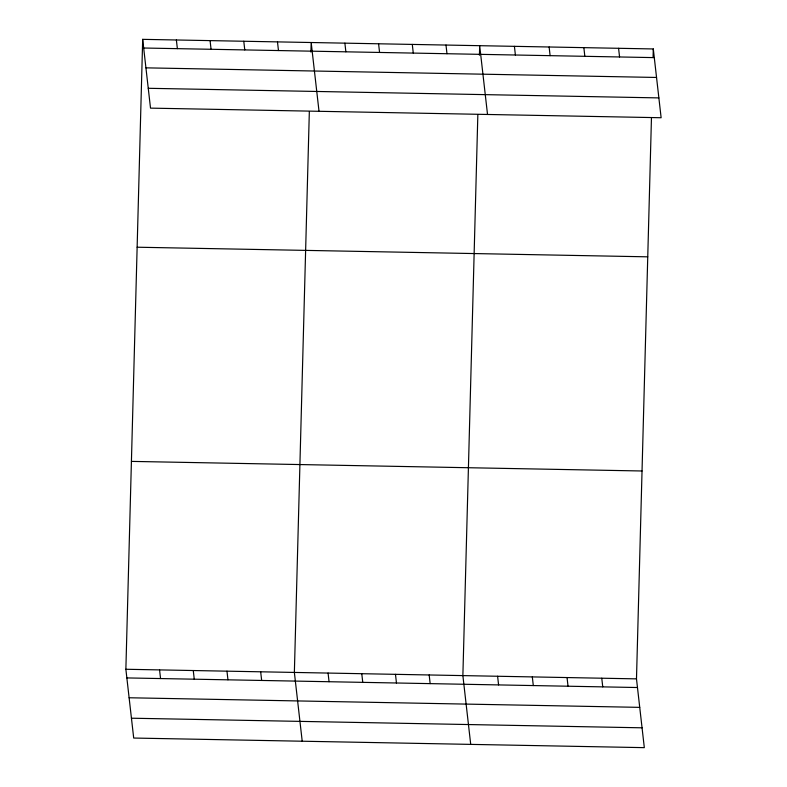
<?xml version="1.0" encoding="UTF-8"?>
<svg xmlns="http://www.w3.org/2000/svg" width="787" height="787" viewBox="0 0 787 787"><rect width="100%" height="100%" fill="white"/><g stroke="black" fill="none" stroke-linecap="round" stroke-linejoin="round"><path stroke-width="1.18" d="M651.449 118.247L636.486 678.866L644.317 747.65L133.701 738.049L125.871 669.265L142.683 39.35L653.299 48.951L661.129 117.735L150.514 108.134L142.683 39.35M309.33 111.813L294.368 672.432L302.208 741.216M310.924 52.08L311.18 42.518L319.02 111.301M477.837 114.981L462.874 675.6L470.715 744.384M479.431 55.247L479.686 45.685L487.527 114.479M653.072 57.313L653.299 48.951M143.667 48.017L654.282 57.618M145.929 67.849L656.545 77.46M148.251 88.292L658.876 97.903M137.135 247.216L647.75 256.828M131.419 461.389L642.035 470.99M125.871 669.265L636.486 678.866M126.855 677.922L637.47 687.523M129.117 697.764L639.733 707.365M131.439 718.206L642.064 727.808M618.572 48.302L619.566 56.959M583.856 47.643L584.839 56.31M549.129 46.994L550.113 55.661M601.76 678.207L602.753 686.874M514.413 46.344L515.396 55.001M567.043 677.558L568.027 686.225M532.317 676.909L533.301 685.566M445.983 45.056L446.977 53.713M497.6 676.249L498.584 684.916M412.29 44.416L413.273 53.083M378.586 43.787L379.57 52.454M429.171 674.961L430.164 683.628M344.883 43.157L345.867 51.814M395.477 674.331L396.461 682.988M361.774 673.702L362.758 682.359M277.486 41.888L278.47 50.545M328.071 673.062L329.055 681.729M243.783 41.249L244.767 49.915M210.08 40.619L211.064 49.276M260.674 671.793L261.658 680.46M176.377 39.98L177.37 48.646M226.971 671.163L227.955 679.82M193.268 670.524L194.251 679.191M159.564 669.894L160.558 678.551"/></g></svg>
